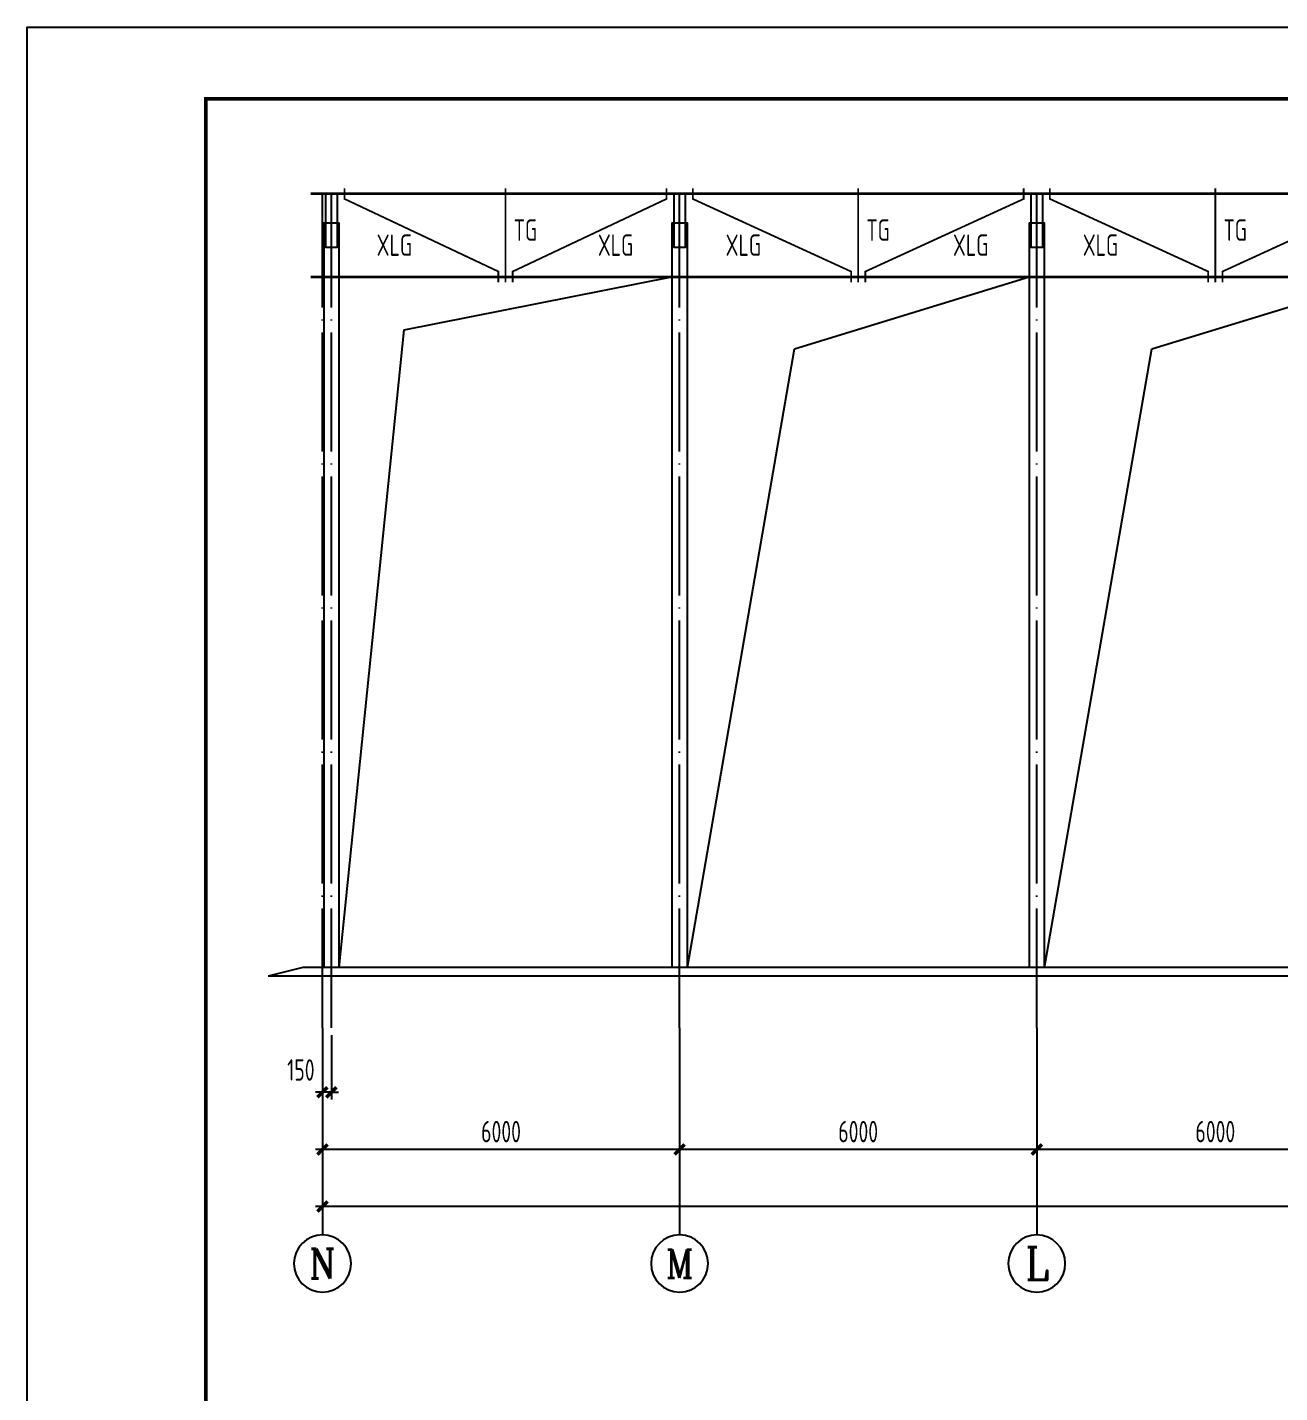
# Model space of a CAD drawing. Extents: x -1389621 to 57380, y -92505 to 283644.
# Drawn here: x -43540 to -22500, y 104738 to 127675 of the extents above; entities that cross this region are included whole.
import ezdxf
from ezdxf.enums import TextEntityAlignment as Align

# ---------------------------------------------------------------- set-up
doc = ezdxf.new("R2010")
doc.units = 0
doc.header["$LTSCALE"] = 100
doc.header["$MEASUREMENT"] = 0
doc.linetypes.add('DOTE', pattern=[2.42, 2, -0.2, 0.02, -0.2])
doc.layers.get('0').update_dxf_attribs({"linetype": 'CONTINUOUS'})
doc.layers.get('Defpoints').update_dxf_attribs({"linetype": 'CONTINUOUS'})
for name, color, linetype in [('AXIS', 3, 'CONTINUOUS'), ('AXIS_TEXT', 7, 'CONTINUOUS'), ('BORDER', 7, 'CONTINUOUS'), ('DIM', 3, 'CONTINUOUS'), ('DOTE', 1, 'DOTE'), ('构件号', 1, 'CONTINUOUS'), ('柱子', 3, 'CONTINUOUS'), ('梁', 4, 'CONTINUOUS'), ('系杆支撑', 2, 'CONTINUOUS')]:
    doc.layers.add(name, color=color, linetype=linetype)
doc.layers.add('数字', color=3, linetype='CONTINUOUS', lineweight=20)
doc.styles.add('_TCH_AXIS', font='COMPLEX', dxfattribs={"bigfont": 'GBCBIG'})
doc.styles.add('COMPLEX', font='COMPLEX')
doc.styles.add('TSSD_Dimension', font='tssdeng.shx', dxfattribs={"width": 0.7, "bigfont": 'hztxt.shx'})
doc.styles.add('TSSD_REIN', font='Tssdeng.shx', dxfattribs={"width": 0.7, "bigfont": 'hztxt.shx'})
doc.dimstyles.new('TSSD_100_100', dxfattribs={"dimtxt": 300, "dimasz": 100, "dimexe": 100, "dimexo": 250, "dimgap": 100, "dimtad": 1, "dimdec": 0, "dimzin": 0, "dimdsep": 46, "dimtxsty": 'TSSD_Dimension', "dimblk": 'ARCHTICK', "dimblk1": 'ARCHTICK', "dimblk2": 'ARCHTICK', "dimcen": 0, "dimdle": 100, "dimclrt": 7, "dimadec": 0, "dimazin": 0, "dimtfac": 1, "dimtdec": 0, "dimtix": 1, "dimtmove": 2, "dimatfit": 3, "dimfxl": 0, "dimtolj": 1, "dimtzin": 0, "dimarcsym": 0})

# ---------------------------------------------------------------- blocks, each defined once
blk = doc.blocks.new('_ArchTick')
at = {"color": 0, "linetype": 'ByBlock'}
blk.add_lwpolyline([(-0.71, -0.71, 0.5, 0.5, 0), (0.71, 0.71, 0.5, 0.5, 0)], format="xyseb", dxfattribs=at)
blk = doc.blocks.new('*D280')
at = {"layer": 'Defpoints', "color": 0, "ltscale": 100}
for p in [(-26581, 110586), (-20581, 110586), (-26581, 108824)]:
    blk.add_point(p, dxfattribs=at)
at = {"layer": 'DIM', "color": 0, "lineweight": -2, "ltscale": 100}
for p, q in [((-26581, 110286), (-26581, 108704)), ((-20581, 110286), (-20581, 108704)), ((-20461, 108824), (-26701, 108824))]:
    blk.add_line(p, q, dxfattribs=at)
at = {"layer": 'DIM', "color": 0, "lineweight": -2, "ltscale": 100, "xscale": 120, "yscale": 120, "zscale": 120, "rotation": 180}
blk.add_blockref('_ArchTick', (-26581, 108824), dxfattribs=at)
at = {"layer": 'DIM', "color": 0, "lineweight": -2, "ltscale": 100, "xscale": 120, "yscale": 120, "zscale": 120}
blk.add_blockref('_ArchTick', (-20581, 108824), dxfattribs=at)
at = {"layer": 'DIM', "color": 7, "ltscale": 100, "insert": (-23581, 109124), "char_height": 360, "attachment_point": 5, "style": 'TSSD_Dimension'}
blk.add_mtext('\\A1;6000', dxfattribs=at)
blk = doc.blocks.new('*D281')
at = {"layer": 'Defpoints', "color": 0, "ltscale": 100}
for p in [(-32581, 110586), (-26581, 110586), (-32581, 108824)]:
    blk.add_point(p, dxfattribs=at)
at = {"layer": 'DIM', "color": 0, "lineweight": -2, "ltscale": 100}
for p, q in [((-32581, 110286), (-32581, 108704)), ((-26581, 110286), (-26581, 108704)), ((-26461, 108824), (-32701, 108824))]:
    blk.add_line(p, q, dxfattribs=at)
at = {"layer": 'DIM', "color": 0, "lineweight": -2, "ltscale": 100, "xscale": 120, "yscale": 120, "zscale": 120, "rotation": 180}
blk.add_blockref('_ArchTick', (-32581, 108824), dxfattribs=at)
at = {"layer": 'DIM', "color": 0, "lineweight": -2, "ltscale": 100, "xscale": 120, "yscale": 120, "zscale": 120}
blk.add_blockref('_ArchTick', (-26581, 108824), dxfattribs=at)
at = {"layer": 'DIM', "color": 7, "ltscale": 100, "insert": (-29581, 109124), "char_height": 360, "attachment_point": 5, "style": 'TSSD_Dimension'}
blk.add_mtext('\\A1;6000', dxfattribs=at)
blk = doc.blocks.new('*D282')
at = {"layer": 'Defpoints', "color": 0, "ltscale": 100}
for p in [(-38581, 110586), (-32581, 110586), (-38581, 108824)]:
    blk.add_point(p, dxfattribs=at)
at = {"layer": 'DIM', "color": 0, "lineweight": -2, "ltscale": 100}
for p, q in [((-38581, 110286), (-38581, 108704)), ((-32581, 110286), (-32581, 108704)), ((-32461, 108824), (-38701, 108824))]:
    blk.add_line(p, q, dxfattribs=at)
at = {"layer": 'DIM', "color": 0, "lineweight": -2, "ltscale": 100, "xscale": 120, "yscale": 120, "zscale": 120, "rotation": 180}
blk.add_blockref('_ArchTick', (-38581, 108824), dxfattribs=at)
at = {"layer": 'DIM', "color": 0, "lineweight": -2, "ltscale": 100, "xscale": 120, "yscale": 120, "zscale": 120}
blk.add_blockref('_ArchTick', (-32581, 108824), dxfattribs=at)
at = {"layer": 'DIM', "color": 7, "ltscale": 100, "insert": (-35581, 109124), "char_height": 360, "attachment_point": 5, "style": 'TSSD_Dimension'}
blk.add_mtext('\\A1;6000', dxfattribs=at)
blk = doc.blocks.new('*D283')
at = {"layer": 'Defpoints', "color": 0, "ltscale": 100}
for p in [(-38581, 110826), (33419, 110826), (-38581, 107864)]:
    blk.add_point(p, dxfattribs=at)
at = {"layer": 'DIM', "color": 0, "lineweight": -2, "ltscale": 100}
for p, q in [((-38581, 110526), (-38581, 107744)), ((33419, 110526), (33419, 107744)), ((33539, 107864), (-38701, 107864))]:
    blk.add_line(p, q, dxfattribs=at)
at = {"layer": 'DIM', "color": 0, "lineweight": -2, "ltscale": 100, "xscale": 120, "yscale": 120, "zscale": 120, "rotation": 180}
blk.add_blockref('_ArchTick', (-38581, 107864), dxfattribs=at)
at = {"layer": 'DIM', "color": 0, "lineweight": -2, "ltscale": 100, "xscale": 120, "yscale": 120, "zscale": 120}
blk.add_blockref('_ArchTick', (33419, 107864), dxfattribs=at)
at = {"layer": 'DIM', "color": 7, "ltscale": 100, "insert": (-2581, 108164), "char_height": 360, "attachment_point": 5, "style": 'TSSD_Dimension'}
blk.add_mtext('\\A1;72000', dxfattribs=at)
blk = doc.blocks.new('*D284')
at = {"layer": 'Defpoints', "color": 0, "ltscale": 100}
for p in [(-38581, 111046), (-38431, 111046), (-38581, 109784)]:
    blk.add_point(p, dxfattribs=at)
at = {"layer": 'DIM', "color": 0, "lineweight": -2, "ltscale": 100}
for p, q in [((-38581, 110746), (-38581, 109664)), ((-38431, 110746), (-38431, 109664)), ((-38581, 109784), (-38701, 109784)), ((-38431, 109784), (-38581, 109784)), ((-38431, 109784), (-38311, 109784))]:
    blk.add_line(p, q, dxfattribs=at)
at = {"layer": 'DIM', "color": 0, "lineweight": -2, "ltscale": 100, "xscale": 120, "yscale": 120, "zscale": 120}
blk.add_blockref('_ArchTick', (-38581, 109784), dxfattribs=at)
at = {"layer": 'DIM', "color": 0, "lineweight": -2, "ltscale": 100, "xscale": 120, "yscale": 120, "zscale": 120, "rotation": 180}
blk.add_blockref('_ArchTick', (-38431, 109784), dxfattribs=at)
at = {"layer": 'DIM', "color": 7, "ltscale": 100, "insert": (-38944, 110159), "char_height": 360, "attachment_point": 5, "style": 'TSSD_Dimension'}
blk.add_mtext('\\A1;150', dxfattribs=at)
blk = doc.blocks.new('_AXISO')
blk.add_circle((0, 0), 0.5)
at = {"layer": 'AXIS_TEXT', "style": 'COMPLEX', "width": 1.041667}
blk.add_attdef('A', text='', height=0.56, dxfattribs=at).set_placement((-0.25, -0.28), (0.25, -0.28), align=Align.FIT)

msp = doc.modelspace()

# ---------------------------------------------------------------- linework, layer by layer
at = {"ltscale": 100}
for p, q in [((-37210.343, 122595.096), (-32710.639, 123482.433)), ((-30649.495, 122271.871), (-26710.639, 123482.433)), ((-24649.495, 122271.871), (-20710.639, 123482.433)), ((-38300.639, 111882.433), (-37210.343, 122595.096)), ((-32450.639, 111882.433), (-30649.495, 122271.871)), ((-26450.639, 111882.433), (-24649.495, 122271.871))]:
    msp.add_line(p, q, dxfattribs=at)
at = {"layer": 'AXIS'}
for p, q in [((-38580.639, 110869.479), (-38580.639, 107387.124)), ((-32580.639, 110869.479), (-32580.639, 107387.124)), ((-26580.639, 110869.479), (-26580.639, 107387.124))]:
    msp.add_line(p, q, dxfattribs=at)
at = {"layer": 'BORDER'}
msp.add_lwpolyline([(-43539.856, 56395.346), (-43539.856, 127675.346), (57380.144, 127675.346), (57380.144, 56395.346)], close=True, dxfattribs=at)
at = {"layer": 'BORDER', "const_width": 60}
msp.add_lwpolyline([(-40539.856, 57595.346), (-40539.856, 126475.346), (56180.144, 126475.346), (56180.144, 57595.346)], close=True, dxfattribs=at)
at = {"layer": 'DOTE', "linetype": 'DOTE', "ltscale": 10}
for p, q in [((-38580.639, 110869.479), (-38580.639, 124882.433)), ((-38430.639, 110869.479), (-38430.639, 124882.433)), ((-32580.639, 110869.479), (-32580.639, 124882.433)), ((-26580.639, 110869.479), (-26580.639, 124882.433))]:
    msp.add_line(p, q, dxfattribs=at)
at = {"layer": '构件号', "const_width": 45}
for points in [[(33619.361, 124882.433), (-38780.639, 124882.433)], [(33619.361, 123482.433), (-38780.639, 123482.433)]]:
    msp.add_lwpolyline(points, dxfattribs=at)
at = {"layer": '柱子', "ltscale": 100}
for points in [[(-38330.639, 124882.433), (-38530.639, 124882.433), (-38530.639, 123982.433), (-38330.639, 123982.433)], [(-32480.639, 124882.433), (-32680.639, 124882.433), (-32680.639, 123982.433), (-32480.639, 123982.433)], [(-26480.639, 124882.433), (-26680.639, 124882.433), (-26680.639, 123982.433), (-26480.639, 123982.433)]]:
    msp.add_lwpolyline(points, close=True, dxfattribs=at)
for points in [[(-38300.639, 111882.433), (-38300.639, 124382.433), (-38560.639, 124382.433), (-38560.639, 111882.433)], [(-32450.639, 111882.433), (-32450.639, 124382.433), (-32710.639, 124382.433), (-32710.639, 111882.433)], [(-26450.639, 111882.433), (-26450.639, 124382.433), (-26710.639, 124382.433), (-26710.639, 111882.433)]]:
    msp.add_lwpolyline(points, dxfattribs=at)
at = {"layer": '梁', "ltscale": 100}
for p, q in [((-38912.448, 111882.433), (-39493.273, 111732.433)), ((34331.995, 111732.433), (-39493.273, 111732.433)), ((33751.171, 111882.433), (-38912.448, 111882.433))]:
    msp.add_line(p, q, dxfattribs=at)
at = {"layer": '系杆支撑', "const_width": 30}
for points in [[(-38210.639, 124972.246), (-38210.639, 124792.62), (-35625.639, 123572.594), (-35625.639, 123392.271)], [(-35505.639, 124972.246), (-35505.639, 123392.271)], [(-32800.639, 124972.246), (-32800.639, 124792.62), (-35385.639, 123572.594), (-35385.639, 123392.271)], [(-32360.639, 124972.246), (-32360.639, 124792.62), (-29700.639, 123572.594), (-29700.639, 123392.271)], [(-29580.639, 124972.246), (-29580.639, 123392.271)], [(-26800.639, 124972.246), (-26800.639, 124792.62), (-29460.639, 123572.594), (-29460.639, 123392.271)], [(-26360.639, 124972.246), (-26360.639, 124792.62), (-23700.639, 123572.594), (-23700.639, 123392.271)], [(-23580.639, 124972.246), (-23580.639, 123392.271)], [(-20800.639, 124972.246), (-20800.639, 124792.62), (-23460.639, 123572.594), (-23460.639, 123392.271)]]:
    msp.add_lwpolyline(points, dxfattribs=at)

# ---------------------------------------------------------------- block references
at = {"layer": 'AXIS'}
ref = msp.add_blockref('_AXISO', (-38581.045, 106907.125), dxfattribs=dict(at, xscale=-960, yscale=960, zscale=960))
ref.add_attrib('A', 'N', dxfattribs={"layer": 'AXIS_TEXT', "ltscale": 0.5, "height": 498.312, "style": '_TCH_AXIS'}).set_placement((-38806.471, 106657.969), (-38355.618, 106657.969), align=Align.FIT)
ref = msp.add_blockref('_AXISO', (-32581.045, 106907.125), dxfattribs=dict(at, xscale=-960, yscale=960, zscale=960))
ref.add_attrib('A', 'M', dxfattribs={"layer": 'AXIS_TEXT', "ltscale": 0.5, "height": 475.176, "style": '_TCH_AXIS'}).set_placement((-32818.632, 106669.537), (-32343.457, 106669.537), align=Align.FIT)
ref = msp.add_blockref('_AXISO', (-26581.045, 106907.125), dxfattribs=dict(at, xscale=-960, yscale=960, zscale=960))
ref.add_attrib('A', 'L', dxfattribs={"layer": 'AXIS_TEXT', "ltscale": 0.5, "height": 546.829, "style": '_TCH_AXIS'}).set_placement((-26776.341, 106633.71), (-26385.749, 106633.71), align=Align.FIT)

# ---------------------------------------------------------------- texts
at = {"layer": '数字', "ltscale": 100, "style": 'TSSD_REIN', "width": 0.7}
for s, p in [('TG', (-35367.856, 124088.641)), ('TG', (-29442.856, 124088.641)), ('TG', (-23442.856, 124088.641)), ('XLG', (-37670.714, 123836.237)), ('XLG', (-33955.014, 123836.237)), ('XLG', (-31807.952, 123836.237)), ('XLG', (-27988.547, 123836.237)), ('XLG', (-25807.952, 123836.237))]:
    msp.add_text(s, height=360, dxfattribs=at).set_placement(p)

# ---------------------------------------------------------------- dimensions: what is measured, and where the dimension line sits
at = {"layer": 'DIM', "ltscale": 100}
dim = msp.add_linear_dim(base=(-38580.639, 109783.738), p1=(-38430.639, 111046.479), p2=(-38580.639, 111046.479), angle=180, dimstyle='TSSD_100_100', override={"dimscale": 1.2}, dxfattribs=at)
dim.commit()
dim.dimension.update_dxf_attribs({"geometry": '*D284', "text_midpoint": (-38943.523, 110158.738), "dimtype": 161})
for p1, p2, distance, picture, middle in [((33419.361, 110826.479), (-38580.639, 110826.479), 2962.741, '*D283', (-2580.639, 108163.738)), ((-32580.639, 110586.479), (-38580.639, 110586.479), 1762.741, '*D282', (-35580.639, 109123.738)), ((-26580.639, 110586.479), (-32580.639, 110586.479), 1762.741, '*D281', (-29580.639, 109123.738)), ((-20580.639, 110586.479), (-26580.639, 110586.479), 1762.741, '*D280', (-23580.639, 109123.738))]:
    dim = msp.add_aligned_dim(p1=p1, p2=p2, distance=distance, dimstyle='TSSD_100_100', override={"dimscale": 1.2}, dxfattribs=at)
    dim.commit()
    dim.dimension.update_dxf_attribs({"geometry": picture, "text_midpoint": middle})

doc.saveas('drawing.dxf')
